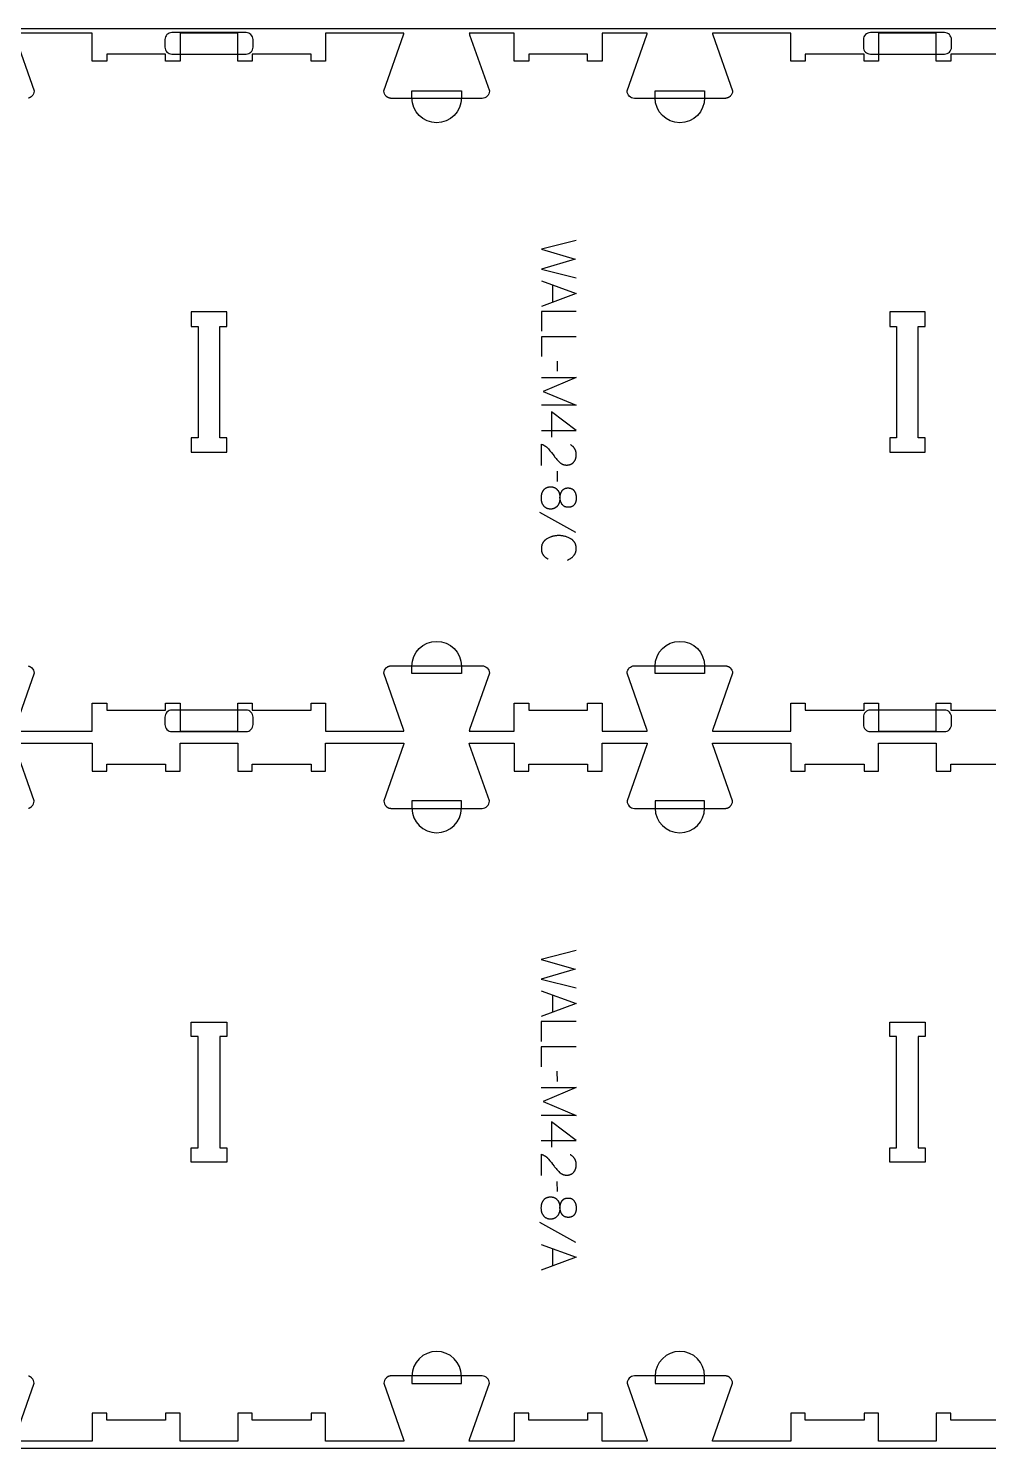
# Model space of a CAD drawing. Extents: x 2032 to 5216, y -27186 to -19593.
# Drawn here: x 2857 to 3682, y -21517 to -20297 of the extents above; entities that cross this region are included whole.
import ezdxf

# ---------------------------------------------------------------- set-up
doc = ezdxf.new("R2010")
doc.units = 0
for name, color, linetype in [('0_SHEET_SPRUCEPLY_2440X122', 1, 'CONTINUOUS'), ('1_ANYTOOL_1MMDEEP_LABELS_S', 2, 'CONTINUOUS'), ('3_ANYTOOL_CUTTHROUGH_INSID', 4, 'CONTINUOUS'), ('4_ANYTOOL_CUTTHROUGH_OUTSI', 5, 'CONTINUOUS'), ('5_ANYTOOL_HALF_MILL_9MM_IN', 3, 'CONTINUOUS')]:
    doc.layers.add(name, color=color, linetype=linetype)

msp = doc.modelspace()

# ---------------------------------------------------------------- linework, layer by layer
at = {"layer": '0_SHEET_SPRUCEPLY_2440X122'}
msp.add_lwpolyline([(4843.9, -20296.7), (4843.9, -21516.7), (2403.9, -21516.7), (2403.9, -20296.7)], close=True, dxfattribs=at)
at = {"layer": '1_ANYTOOL_1MMDEEP_LABELS_S'}
for points in [[(3327.7, -20478.8), (3297.7, -20486.5), (3326.8, -20495), (3297.7, -20503.5), (3327.7, -20511)], [(3297.7, -20513.5), (3327.7, -20524.4), (3297.7, -20535.5)], [(3307.2, -20517), (3307.2, -20531.9)], [(3327.7, -20539.8), (3297.7, -20539.8), (3297.7, -20556.9)], [(3327.7, -20561.6), (3297.7, -20561.6), (3297.7, -20578.7)], [(3311.5, -20591.3), (3311.5, -20582.5)], [(3297.7, -20596.5), (3327.7, -20596.5), (3299.3, -20608.5), (3327.5, -20620.5), (3297.7, -20620.5)], [(3297.7, -20642), (3327.7, -20642.1), (3306.3, -20626)], [(3306.3, -20626), (3306.3, -20647.8)], [(3297.7, -20672.2), (3297.7, -20653.9), (3298.2, -20654.1), (3298.4, -20654.2), (3298.6, -20654.3), (3298.9, -20654.3), (3299.1, -20654.4), (3299.3, -20654.5), (3299.5, -20654.6), (3299.7, -20654.7), (3299.9, -20654.8), (3300.1, -20654.9), (3300.3, -20655), (3300.5, -20655.2), (3300.7, -20655.3), (3300.9, -20655.4), (3301.1, -20655.5), (3301.3, -20655.6), (3301.5, -20655.8), (3301.7, -20655.9), (3301.9, -20656.1), (3302.1, -20656.2), (3302.2, -20656.3), (3302.4, -20656.5), (3302.6, -20656.6), (3302.8, -20656.8), (3302.9, -20657), (3303.1, -20657.1), (3303.3, -20657.3), (3303.4, -20657.5), (3303.6, -20657.6), (3303.9, -20658), (3305.1, -20659.5), (3306.3, -20661), (3307.5, -20662.5), (3308.6, -20664), (3309.1, -20664.8), (3309.7, -20665.5), (3310.3, -20666.2), (3310.9, -20666.9), (3311.5, -20667.6), (3312.1, -20668.2), (3312.7, -20668.8), (3313.3, -20669.4), (3313.5, -20669.6), (3313.6, -20669.7), (3313.8, -20669.8), (3313.9, -20670), (3314.1, -20670.1), (3314.3, -20670.2), (3314.4, -20670.3), (3314.6, -20670.4), (3314.8, -20670.6), (3315, -20670.7), (3315.1, -20670.8), (3315.3, -20670.9), (3315.5, -20670.9), (3315.7, -20671), (3315.9, -20671.1), (3316.1, -20671.2), (3316.3, -20671.3), (3316.5, -20671.3), (3316.7, -20671.4), (3316.9, -20671.4), (3317.1, -20671.5), (3317.3, -20671.5), (3317.5, -20671.6), (3317.7, -20671.6), (3317.9, -20671.7), (3318.1, -20671.7), (3318.3, -20671.7), (3318.5, -20671.7), (3318.8, -20671.8), (3319, -20671.8), (3319.2, -20671.8), (3319.4, -20671.8), (3319.7, -20671.8), (3319.9, -20671.8), (3320.2, -20671.8), (3320.4, -20671.7), (3320.6, -20671.7), (3320.9, -20671.7), (3321.1, -20671.7), (3321.3, -20671.6), (3321.5, -20671.6), (3321.8, -20671.5), (3322, -20671.5), (3322.2, -20671.4), (3322.4, -20671.4), (3322.6, -20671.3), (3322.8, -20671.2), (3323, -20671.1), (3323.2, -20671.1), (3323.4, -20671), (3323.5, -20670.9), (3323.7, -20670.8), (3323.9, -20670.7), (3324.1, -20670.6), (3324.2, -20670.5), (3324.4, -20670.4), (3324.5, -20670.2), (3324.7, -20670.1), (3324.9, -20670), (3325, -20669.8), (3325.1, -20669.7), (3325.3, -20669.6), (3325.4, -20669.4), (3325.6, -20669.2), (3325.7, -20669.1), (3325.8, -20668.9), (3325.9, -20668.8), (3326.1, -20668.6), (3326.2, -20668.4), (3326.3, -20668.3), (3326.4, -20668.1), (3326.5, -20667.9), (3326.6, -20667.7), (3326.7, -20667.5), (3326.8, -20667.4), (3326.8, -20667.2), (3326.9, -20667), (3327, -20666.8), (3327.1, -20666.6), (3327.1, -20666.4), (3327.2, -20666.2), (3327.3, -20666), (3327.3, -20665.8), (3327.4, -20665.6), (3327.4, -20665.4), (3327.5, -20665.1), (3327.5, -20664.9), (3327.5, -20664.7), (3327.6, -20664.5), (3327.6, -20664.3), (3327.6, -20664), (3327.6, -20663.8), (3327.6, -20663.6), (3327.7, -20663.3), (3327.7, -20662.9), (3327.7, -20662.5), (3327.6, -20662.1), (3327.6, -20661.8), (3327.6, -20661.4), (3327.5, -20661.1), (3327.5, -20660.8), (3327.4, -20660.4), (3327.3, -20660.1), (3327.3, -20659.8), (3327.2, -20659.6), (3327.2, -20659.5), (3327.1, -20659.3), (3327.1, -20659.2), (3327, -20659), (3326.9, -20658.9), (3326.9, -20658.8), (3326.8, -20658.6), (3326.8, -20658.5), (3326.7, -20658.3), (3326.6, -20658.2), (3326.5, -20658.1), (3326.5, -20657.9), (3326.4, -20657.8), (3326.3, -20657.7), (3326.2, -20657.5), (3326.1, -20657.4), (3326, -20657.3), (3326, -20657.1), (3325.9, -20657), (3325.8, -20656.9), (3325.7, -20656.8), (3325.6, -20656.7), (3325.5, -20656.5), (3325.4, -20656.4), (3325.2, -20656.3), (3325.1, -20656.2), (3325, -20656.1), (3324.9, -20656), (3324.8, -20655.9), (3324.7, -20655.8), (3324.5, -20655.7), (3324.3, -20655.5), (3324, -20655.3), (3323.8, -20655.1), (3323.5, -20654.9), (3323.2, -20654.7), (3322.9, -20654.5), (3322.6, -20654.4)], [(3311.5, -20686), (3311.5, -20677.2)], [(3327.2, -20729.8), (3296.4, -20712.6)], [(3320.2, -20753.4), (3320.6, -20753.2), (3321, -20753), (3321.3, -20752.9), (3321.7, -20752.7), (3322.1, -20752.5), (3322.4, -20752.3), (3322.8, -20752), (3323.1, -20751.8), (3323.5, -20751.6), (3323.8, -20751.3), (3324.1, -20751.1), (3324.4, -20750.8), (3324.7, -20750.5), (3325, -20750.2), (3325.3, -20749.9), (3325.5, -20749.6), (3325.7, -20749.5), (3325.8, -20749.3), (3325.9, -20749.1), (3326, -20749), (3326.1, -20748.8), (3326.3, -20748.6), (3326.4, -20748.5), (3326.5, -20748.3), (3326.6, -20748.1), (3326.7, -20748), (3326.7, -20747.8), (3326.8, -20747.6), (3326.9, -20747.4), (3327, -20747.2), (3327.1, -20747), (3327.1, -20746.8), (3327.2, -20746.7), (3327.3, -20746.5), (3327.3, -20746.3), (3327.4, -20746.1), (3327.4, -20745.9), (3327.5, -20745.7), (3327.5, -20745.5), (3327.5, -20745.2), (3327.6, -20745), (3327.6, -20744.8), (3327.6, -20744.6), (3327.6, -20744.4), (3327.6, -20744.2), (3327.7, -20744), (3327.7, -20743.7), (3327.7, -20743.5), (3327.7, -20743.2), (3327.6, -20742.8), (3327.6, -20742.5), (3327.6, -20742.2), (3327.5, -20741.9), (3327.5, -20741.5), (3327.4, -20741.2), (3327.4, -20740.9), (3327.3, -20740.6), (3327.2, -20740.3), (3327.1, -20740), (3327, -20739.8), (3326.9, -20739.5), (3326.8, -20739.3), (3326.8, -20739.2), (3326.7, -20739.1), (3326.6, -20738.9), (3326.6, -20738.8), (3326.5, -20738.7), (3326.4, -20738.5), (3326.3, -20738.4), (3326.3, -20738.3), (3326.2, -20738.2), (3326.1, -20738), (3326, -20737.9), (3325.9, -20737.8), (3325.8, -20737.7), (3325.6, -20737.4), (3325.4, -20737.2), (3325.2, -20737), (3325, -20736.8), (3324.8, -20736.5), (3324.6, -20736.3), (3324.3, -20736.1), (3324.1, -20735.9), (3323.8, -20735.7), (3323.5, -20735.5), (3323.3, -20735.4), (3323, -20735.2), (3322.4, -20734.8), (3321.8, -20734.5), (3321.2, -20734.2), (3320.6, -20734), (3319.9, -20733.7), (3319.3, -20733.5), (3318.7, -20733.3), (3318, -20733.1), (3317.4, -20732.9), (3316.7, -20732.8), (3316.1, -20732.6), (3315.4, -20732.6), (3314.7, -20732.5), (3314, -20732.4), (3313.4, -20732.4), (3312.7, -20732.4), (3312, -20732.4), (3311.3, -20732.4), (3310.6, -20732.5), (3309.9, -20732.6), (3309.2, -20732.7), (3308.6, -20732.8), (3307.9, -20732.9), (3307.6, -20733), (3307.3, -20733.1), (3307, -20733.2), (3306.6, -20733.3), (3306.3, -20733.4), (3306, -20733.5), (3305.7, -20733.6), (3305.4, -20733.7), (3304.8, -20734), (3304.1, -20734.3), (3303.5, -20734.6), (3302.9, -20734.9), (3302.4, -20735.2), (3302.1, -20735.4), (3301.8, -20735.6), (3301.5, -20735.8), (3301.3, -20736), (3301, -20736.2), (3300.8, -20736.4), (3300.5, -20736.6), (3300.3, -20736.8), (3300.1, -20737.1), (3299.9, -20737.3), (3299.7, -20737.5), (3299.6, -20737.7), (3299.5, -20737.8), (3299.4, -20737.9), (3299.3, -20738), (3299.2, -20738.2), (3299.1, -20738.3), (3299.1, -20738.4), (3299, -20738.5), (3298.9, -20738.7), (3298.8, -20738.8), (3298.8, -20738.9), (3298.7, -20739.1), (3298.6, -20739.4), (3298.4, -20739.6), (3298.3, -20739.9), (3298.2, -20740.2), (3298.1, -20740.5), (3298, -20740.8), (3298, -20741.2), (3297.9, -20741.5), (3297.8, -20741.8), (3297.8, -20742.1), (3297.7, -20742.5), (3297.7, -20742.8), (3297.7, -20743.1), (3297.7, -20743.5), (3297.7, -20743.9), (3297.7, -20744.2), (3297.7, -20744.6), (3297.7, -20744.8), (3297.7, -20745), (3297.7, -20745.2), (3297.8, -20745.3), (3297.8, -20745.5), (3297.8, -20745.7), (3297.9, -20745.9), (3297.9, -20746), (3297.9, -20746.2), (3298, -20746.4), (3298, -20746.5), (3298.1, -20746.7), (3298.1, -20746.9), (3298.2, -20747), (3298.2, -20747.2), (3298.3, -20747.3), (3298.4, -20747.5), (3298.4, -20747.7), (3298.5, -20747.8), (3298.6, -20748), (3298.7, -20748.1), (3298.7, -20748.3), (3298.8, -20748.4), (3298.9, -20748.5), (3299, -20748.7), (3299.1, -20748.8), (3299.2, -20749), (3299.3, -20749.1), (3299.5, -20749.4), (3299.7, -20749.6), (3299.9, -20749.9), (3300.2, -20750.1), (3300.4, -20750.4), (3300.6, -20750.6), (3300.9, -20750.8), (3301.2, -20751.1), (3301.4, -20751.3), (3301.7, -20751.5), (3302, -20751.7), (3302.3, -20751.9), (3302.6, -20752.1), (3302.9, -20752.3), (3303.2, -20752.5), (3303.5, -20752.7)], [(3327.6, -21088.8), (3297.6, -21096.5), (3326.7, -21105), (3297.6, -21113.5), (3327.6, -21121)], [(3297.6, -21123.5), (3327.6, -21134.4), (3297.6, -21145.5)], [(3307.2, -21127), (3307.2, -21141.9)], [(3327.6, -21149.8), (3297.6, -21149.8), (3297.6, -21166.9)], [(3327.6, -21171.6), (3297.6, -21171.6), (3297.6, -21188.7)], [(3311.5, -21201.3), (3311.4, -21192.5)], [(3297.6, -21206.5), (3327.6, -21206.5), (3299.3, -21218.5), (3327.5, -21230.5), (3297.6, -21230.5)], [(3297.6, -21252), (3327.7, -21252.1), (3306.3, -21236)], [(3306.3, -21236), (3306.3, -21257.8)], [(3297.7, -21282.2), (3297.7, -21263.9), (3298.2, -21264.1), (3298.4, -21264.1), (3298.6, -21264.2), (3298.8, -21264.3), (3299.1, -21264.4), (3299.3, -21264.5), (3299.5, -21264.6), (3299.7, -21264.7), (3299.9, -21264.8), (3300.1, -21264.9), (3300.3, -21265), (3300.5, -21265.1), (3300.7, -21265.2), (3300.9, -21265.4), (3301.1, -21265.5), (3301.3, -21265.6), (3301.5, -21265.8), (3301.7, -21265.9), (3301.9, -21266), (3302, -21266.2), (3302.2, -21266.3), (3302.4, -21266.5), (3302.6, -21266.6), (3302.7, -21266.8), (3302.9, -21266.9), (3303.1, -21267.1), (3303.2, -21267.3), (3303.4, -21267.4), (3303.6, -21267.6), (3303.9, -21268), (3305.1, -21269.5), (3306.3, -21270.9), (3307.4, -21272.5), (3308.6, -21274), (3309.1, -21274.7), (3309.7, -21275.5), (3310.3, -21276.2), (3310.9, -21276.9), (3311.5, -21277.5), (3312.1, -21278.2), (3312.7, -21278.8), (3313.3, -21279.4), (3313.4, -21279.5), (3313.6, -21279.7), (3313.8, -21279.8), (3313.9, -21279.9), (3314.1, -21280.1), (3314.3, -21280.2), (3314.4, -21280.3), (3314.6, -21280.4), (3314.8, -21280.5), (3314.9, -21280.6), (3315.1, -21280.7), (3315.3, -21280.8), (3315.5, -21280.9), (3315.7, -21281), (3315.9, -21281.1), (3316.1, -21281.2), (3316.2, -21281.2), (3316.4, -21281.3), (3316.6, -21281.4), (3316.8, -21281.4), (3317, -21281.5), (3317.2, -21281.5), (3317.5, -21281.6), (3317.7, -21281.6), (3317.9, -21281.6), (3318.1, -21281.7), (3318.3, -21281.7), (3318.5, -21281.7), (3318.7, -21281.7), (3319, -21281.7), (3319.2, -21281.8), (3319.4, -21281.8), (3319.7, -21281.8), (3319.9, -21281.7), (3320.1, -21281.7), (3320.4, -21281.7), (3320.6, -21281.7), (3320.9, -21281.7), (3321.1, -21281.6), (3321.3, -21281.6), (3321.5, -21281.6), (3321.7, -21281.5), (3322, -21281.5), (3322.2, -21281.4), (3322.4, -21281.3), (3322.6, -21281.3), (3322.8, -21281.2), (3323, -21281.1), (3323.1, -21281), (3323.3, -21281), (3323.5, -21280.9), (3323.7, -21280.8), (3323.9, -21280.7), (3324, -21280.6), (3324.2, -21280.4), (3324.4, -21280.3), (3324.5, -21280.2), (3324.7, -21280.1), (3324.8, -21280), (3325, -21279.8), (3325.1, -21279.7), (3325.3, -21279.5), (3325.4, -21279.4), (3325.5, -21279.2), (3325.7, -21279.1), (3325.8, -21278.9), (3325.9, -21278.7), (3326, -21278.6), (3326.1, -21278.4), (3326.3, -21278.2), (3326.4, -21278.1), (3326.5, -21277.9), (3326.6, -21277.7), (3326.6, -21277.5), (3326.7, -21277.3), (3326.8, -21277.1), (3326.9, -21277), (3327, -21276.8), (3327, -21276.6), (3327.1, -21276.4), (3327.2, -21276.2), (3327.2, -21276), (3327.3, -21275.8), (3327.3, -21275.5), (3327.4, -21275.3), (3327.4, -21275.1), (3327.5, -21274.9), (3327.5, -21274.7), (3327.5, -21274.5), (3327.6, -21274.2), (3327.6, -21274), (3327.6, -21273.8), (3327.6, -21273.6), (3327.6, -21273.3), (3327.6, -21272.8), (3327.6, -21272.5), (3327.6, -21272.1), (3327.6, -21271.8), (3327.6, -21271.4), (3327.5, -21271.1), (3327.5, -21270.7), (3327.4, -21270.4), (3327.3, -21270.1), (3327.2, -21269.8), (3327.2, -21269.6), (3327.1, -21269.5), (3327.1, -21269.3), (3327, -21269.2), (3327, -21269), (3326.9, -21268.9), (3326.9, -21268.7), (3326.8, -21268.6), (3326.7, -21268.4), (3326.7, -21268.3), (3326.6, -21268.2), (3326.5, -21268), (3326.4, -21267.9), (3326.4, -21267.8), (3326.3, -21267.6), (3326.2, -21267.5), (3326.1, -21267.4), (3326, -21267.2), (3325.9, -21267.1), (3325.8, -21267), (3325.7, -21266.9), (3325.6, -21266.8), (3325.5, -21266.6), (3325.4, -21266.5), (3325.3, -21266.4), (3325.2, -21266.3), (3325.1, -21266.2), (3325, -21266.1), (3324.9, -21266), (3324.8, -21265.8), (3324.6, -21265.7), (3324.5, -21265.6), (3324.3, -21265.4), (3324, -21265.2), (3323.7, -21265), (3323.4, -21264.9), (3323.2, -21264.7), (3322.9, -21264.5), (3322.5, -21264.4)], [(3311.5, -21295.9), (3311.4, -21287.2)], [(3327.2, -21339.7), (3296.4, -21322.6)], [(3297.6, -21341.5), (3327.6, -21352.3), (3297.6, -21363.4)], [(3307.2, -21344.9), (3307.2, -21359.8)]]:
    msp.add_lwpolyline(points, dxfattribs=at)
for points in [[(3313.6, -20700), (3313.6, -20700.6), (3313.6, -20701.1), (3313.6, -20701.3), (3313.6, -20701.6), (3313.5, -20701.8), (3313.5, -20702.1), (3313.5, -20702.3), (3313.4, -20702.6), (3313.4, -20702.8), (3313.3, -20703), (3313.3, -20703.3), (3313.2, -20703.5), (3313.2, -20703.7), (3313.1, -20703.9), (3313, -20704.1), (3312.9, -20704.4), (3312.9, -20704.6), (3312.8, -20704.8), (3312.7, -20705), (3312.6, -20705.2), (3312.5, -20705.4), (3312.4, -20705.6), (3312.3, -20705.7), (3312.2, -20705.9), (3312.1, -20706.1), (3312, -20706.3), (3311.8, -20706.5), (3311.7, -20706.6), (3311.6, -20706.8), (3311.4, -20707), (3311.3, -20707.1), (3311.2, -20707.3), (3311, -20707.5), (3310.9, -20707.6), (3310.7, -20707.7), (3310.6, -20707.9), (3310.4, -20708), (3310.2, -20708.1), (3310.1, -20708.3), (3309.9, -20708.4), (3309.8, -20708.5), (3309.6, -20708.6), (3309.4, -20708.7), (3309.2, -20708.8), (3309.1, -20708.9), (3308.9, -20709), (3308.7, -20709), (3308.5, -20709.1), (3308.3, -20709.2), (3308.1, -20709.2), (3307.9, -20709.3), (3307.7, -20709.4), (3307.5, -20709.4), (3307.3, -20709.5), (3307.1, -20709.5), (3306.9, -20709.5), (3306.7, -20709.6), (3306.5, -20709.6), (3306.3, -20709.6), (3306.1, -20709.6), (3305.9, -20709.6), (3305.6, -20709.6), (3305.4, -20709.6), (3305.2, -20709.6), (3305, -20709.6), (3304.7, -20709.6), (3304.5, -20709.6), (3304.3, -20709.5), (3304.1, -20709.5), (3303.9, -20709.5), (3303.7, -20709.4), (3303.5, -20709.4), (3303.3, -20709.3), (3303.1, -20709.2), (3302.9, -20709.2), (3302.7, -20709.1), (3302.5, -20709), (3302.4, -20709), (3302.2, -20708.9), (3302, -20708.8), (3301.8, -20708.7), (3301.7, -20708.6), (3301.5, -20708.5), (3301.3, -20708.4), (3301.2, -20708.3), (3301, -20708.1), (3300.8, -20708), (3300.7, -20707.9), (3300.5, -20707.7), (3300.4, -20707.6), (3300.2, -20707.5), (3300.1, -20707.3), (3300, -20707.1), (3299.8, -20707), (3299.7, -20706.8), (3299.6, -20706.6), (3299.4, -20706.5), (3299.3, -20706.3), (3299.2, -20706.1), (3299.1, -20705.9), (3299, -20705.7), (3298.9, -20705.6), (3298.8, -20705.4), (3298.7, -20705.2), (3298.6, -20705), (3298.5, -20704.8), (3298.4, -20704.6), (3298.3, -20704.4), (3298.3, -20704.1), (3298.2, -20703.9), (3298.1, -20703.7), (3298.1, -20703.5), (3298, -20703.3), (3298, -20703), (3297.9, -20702.8), (3297.9, -20702.6), (3297.8, -20702.3), (3297.8, -20702.1), (3297.8, -20701.8), (3297.7, -20701.6), (3297.7, -20701.3), (3297.7, -20701.1), (3297.7, -20700.6), (3297.7, -20700), (3297.7, -20699.5), (3297.7, -20699), (3297.7, -20698.7), (3297.7, -20698.5), (3297.8, -20698.2), (3297.8, -20698), (3297.8, -20697.7), (3297.9, -20697.5), (3297.9, -20697.3), (3298, -20697), (3298, -20696.8), (3298.1, -20696.6), (3298.1, -20696.4), (3298.2, -20696.1), (3298.3, -20695.9), (3298.3, -20695.7), (3298.4, -20695.5), (3298.5, -20695.3), (3298.6, -20695.1), (3298.7, -20694.9), (3298.8, -20694.7), (3298.9, -20694.5), (3299, -20694.3), (3299.1, -20694.1), (3299.2, -20694), (3299.3, -20693.8), (3299.4, -20693.6), (3299.6, -20693.4), (3299.7, -20693.3), (3299.8, -20693.1), (3300, -20692.9), (3300.1, -20692.8), (3300.2, -20692.6), (3300.4, -20692.5), (3300.5, -20692.3), (3300.7, -20692.2), (3300.8, -20692.1), (3301, -20691.9), (3301.2, -20691.8), (3301.3, -20691.7), (3301.5, -20691.6), (3301.7, -20691.5), (3301.8, -20691.4), (3302, -20691.3), (3302.2, -20691.2), (3302.4, -20691.1), (3302.5, -20691), (3302.7, -20691), (3302.9, -20690.9), (3303.1, -20690.8), (3303.3, -20690.8), (3303.5, -20690.7), (3303.7, -20690.7), (3303.9, -20690.6), (3304.1, -20690.6), (3304.3, -20690.6), (3304.5, -20690.5), (3304.7, -20690.5), (3305, -20690.5), (3305.2, -20690.5), (3305.4, -20690.5), (3305.6, -20690.5), (3305.9, -20690.5), (3306.1, -20690.5), (3306.3, -20690.5), (3306.5, -20690.5), (3306.7, -20690.5), (3306.9, -20690.6), (3307.1, -20690.6), (3307.3, -20690.6), (3307.5, -20690.7), (3307.7, -20690.7), (3307.9, -20690.8), (3308.1, -20690.8), (3308.3, -20690.9), (3308.5, -20691), (3308.7, -20691), (3308.9, -20691.1), (3309.1, -20691.2), (3309.2, -20691.3), (3309.4, -20691.4), (3309.6, -20691.5), (3309.8, -20691.6), (3309.9, -20691.7), (3310.1, -20691.8), (3310.2, -20691.9), (3310.4, -20692.1), (3310.6, -20692.2), (3310.7, -20692.3), (3310.9, -20692.5), (3311, -20692.6), (3311.2, -20692.8), (3311.3, -20692.9), (3311.4, -20693.1), (3311.6, -20693.3), (3311.7, -20693.4), (3311.8, -20693.6), (3312, -20693.8), (3312.1, -20694), (3312.2, -20694.1), (3312.3, -20694.3), (3312.4, -20694.5), (3312.5, -20694.7), (3312.6, -20694.9), (3312.7, -20695.1), (3312.8, -20695.3), (3312.9, -20695.5), (3312.9, -20695.7), (3313, -20695.9), (3313.1, -20696.1), (3313.2, -20696.4), (3313.2, -20696.6), (3313.3, -20696.8), (3313.3, -20697), (3313.4, -20697.3), (3313.4, -20697.5), (3313.5, -20697.7), (3313.5, -20698), (3313.5, -20698.2), (3313.6, -20698.5), (3313.6, -20698.7), (3313.6, -20699), (3313.6, -20699.5)], [(3327.7, -20700.1), (3327.7, -20700.6), (3327.6, -20701), (3327.6, -20701.4), (3327.6, -20701.6), (3327.6, -20701.8), (3327.5, -20701.9), (3327.5, -20702.1), (3327.5, -20702.3), (3327.4, -20702.5), (3327.4, -20702.7), (3327.3, -20702.9), (3327.3, -20703.1), (3327.2, -20703.2), (3327.2, -20703.4), (3327.1, -20703.6), (3327.1, -20703.8), (3327, -20703.9), (3326.9, -20704.1), (3326.9, -20704.3), (3326.8, -20704.4), (3326.7, -20704.6), (3326.6, -20704.7), (3326.6, -20704.9), (3326.5, -20705.1), (3326.4, -20705.2), (3326.3, -20705.4), (3326.2, -20705.5), (3326.1, -20705.7), (3326, -20705.8), (3325.9, -20705.9), (3325.8, -20706.1), (3325.7, -20706.2), (3325.5, -20706.3), (3325.4, -20706.5), (3325.3, -20706.6), (3325.2, -20706.7), (3325, -20706.8), (3324.9, -20706.9), (3324.8, -20707), (3324.6, -20707.1), (3324.5, -20707.2), (3324.3, -20707.3), (3324.2, -20707.4), (3324, -20707.5), (3323.9, -20707.5), (3323.7, -20707.6), (3323.6, -20707.7), (3323.4, -20707.7), (3323.2, -20707.8), (3323, -20707.8), (3322.9, -20707.9), (3322.7, -20707.9), (3322.5, -20708), (3322.3, -20708), (3322.1, -20708), (3321.9, -20708.1), (3321.7, -20708.1), (3321.5, -20708.1), (3321.3, -20708.1), (3321.1, -20708.1), (3320.9, -20708.1), (3320.7, -20708.1), (3320.4, -20708.1), (3320.2, -20708.1), (3320, -20708.1), (3319.8, -20708.1), (3319.6, -20708), (3319.4, -20708), (3319.2, -20708), (3319, -20707.9), (3318.8, -20707.9), (3318.6, -20707.8), (3318.4, -20707.8), (3318.2, -20707.7), (3318.1, -20707.6), (3317.9, -20707.6), (3317.7, -20707.5), (3317.5, -20707.4), (3317.4, -20707.3), (3317.2, -20707.2), (3317.1, -20707.1), (3316.9, -20707), (3316.8, -20706.9), (3316.6, -20706.8), (3316.5, -20706.7), (3316.3, -20706.5), (3316.2, -20706.4), (3316.1, -20706.3), (3316, -20706.1), (3315.8, -20706), (3315.7, -20705.9), (3315.6, -20705.7), (3315.5, -20705.5), (3315.4, -20705.4), (3315.3, -20705.2), (3315.2, -20705.1), (3315.1, -20704.9), (3315, -20704.7), (3314.9, -20704.6), (3314.8, -20704.4), (3314.7, -20704.2), (3314.6, -20704), (3314.6, -20703.9), (3314.5, -20703.7), (3314.4, -20703.5), (3314.3, -20703.4), (3314.3, -20703.2), (3314.2, -20703), (3314.2, -20702.8), (3314.1, -20702.6), (3314.1, -20702.5), (3314, -20702.3), (3314, -20702.1), (3313.9, -20701.9), (3313.9, -20701.7), (3313.9, -20701.5), (3313.8, -20701.3), (3313.8, -20701.1), (3313.8, -20700.9), (3313.8, -20700.7), (3313.8, -20700.6), (3313.7, -20700.4), (3313.7, -20700.2), (3313.7, -20699.8), (3313.7, -20699.4), (3313.8, -20699), (3313.8, -20698.6), (3313.8, -20698.4), (3313.8, -20698.2), (3313.9, -20698.1), (3313.9, -20697.9), (3313.9, -20697.7), (3314, -20697.5), (3314, -20697.3), (3314, -20697.2), (3314.1, -20697), (3314.1, -20696.8), (3314.2, -20696.6), (3314.2, -20696.4), (3314.3, -20696.3), (3314.4, -20696.1), (3314.4, -20695.9), (3314.5, -20695.8), (3314.6, -20695.6), (3314.6, -20695.4), (3314.7, -20695.2), (3314.8, -20695.1), (3315, -20694.7), (3315.2, -20694.4), (3315.4, -20694.1), (3315.5, -20693.9), (3315.6, -20693.8), (3315.7, -20693.6), (3315.8, -20693.5), (3315.9, -20693.3), (3316, -20693.2), (3316.1, -20693.1), (3316.2, -20693.1), (3316.2, -20693), (3316.3, -20692.9), (3316.4, -20692.9), (3316.4, -20692.8), (3316.5, -20692.8), (3316.6, -20692.7), (3316.6, -20692.7), (3316.7, -20692.6), (3316.8, -20692.6), (3316.9, -20692.5), (3316.9, -20692.5), (3317, -20692.4), (3317.1, -20692.4), (3317.2, -20692.3), (3317.3, -20692.2), (3317.5, -20692.1), (3317.7, -20692.1), (3317.8, -20692), (3318, -20691.9), (3318.2, -20691.9), (3318.4, -20691.8), (3318.6, -20691.7), (3318.7, -20691.7), (3318.9, -20691.7), (3319.1, -20691.6), (3319.3, -20691.6), (3319.5, -20691.6), (3319.8, -20691.5), (3320, -20691.5), (3320.2, -20691.5), (3320.4, -20691.5), (3320.6, -20691.5), (3320.9, -20691.5), (3321.1, -20691.5), (3321.3, -20691.5), (3321.5, -20691.5), (3321.7, -20691.6), (3321.9, -20691.6), (3322.1, -20691.6), (3322.3, -20691.7), (3322.5, -20691.7), (3322.7, -20691.7), (3322.9, -20691.8), (3323.1, -20691.9), (3323.3, -20691.9), (3323.4, -20692), (3323.6, -20692.1), (3323.8, -20692.1), (3324, -20692.2), (3324.1, -20692.3), (3324.3, -20692.4), (3324.4, -20692.5), (3324.5, -20692.6), (3324.6, -20692.6), (3324.6, -20692.7), (3324.7, -20692.7), (3324.9, -20692.9), (3325, -20693), (3325.1, -20693.1), (3325.3, -20693.2), (3325.4, -20693.4), (3325.5, -20693.5), (3325.6, -20693.7), (3325.7, -20693.8), (3325.9, -20694), (3326, -20694.1), (3326.1, -20694.3), (3326.2, -20694.5), (3326.3, -20694.6), (3326.4, -20694.8), (3326.5, -20695), (3326.5, -20695.1), (3326.6, -20695.3), (3326.7, -20695.5), (3326.8, -20695.7), (3326.9, -20695.8), (3326.9, -20696), (3327, -20696.2), (3327.1, -20696.4), (3327.1, -20696.6), (3327.2, -20696.8), (3327.2, -20696.9), (3327.3, -20697.1), (3327.3, -20697.3), (3327.4, -20697.5), (3327.4, -20697.7), (3327.5, -20697.9), (3327.5, -20698.1), (3327.6, -20698.5), (3327.6, -20698.9), (3327.6, -20699.3), (3327.7, -20699.7)], [(3313.6, -21310), (3313.6, -21310.5), (3313.6, -21311.1), (3313.6, -21311.3), (3313.5, -21311.6), (3313.5, -21311.8), (3313.5, -21312.1), (3313.4, -21312.3), (3313.4, -21312.5), (3313.4, -21312.8), (3313.3, -21313), (3313.3, -21313.2), (3313.2, -21313.5), (3313.1, -21313.7), (3313.1, -21313.9), (3313, -21314.1), (3312.9, -21314.3), (3312.8, -21314.5), (3312.8, -21314.7), (3312.7, -21314.9), (3312.6, -21315.1), (3312.5, -21315.3), (3312.4, -21315.5), (3312.3, -21315.7), (3312.2, -21315.9), (3312.1, -21316.1), (3311.9, -21316.3), (3311.8, -21316.5), (3311.7, -21316.6), (3311.6, -21316.8), (3311.4, -21317), (3311.3, -21317.1), (3311.1, -21317.3), (3311, -21317.4), (3310.8, -21317.6), (3310.7, -21317.7), (3310.5, -21317.9), (3310.4, -21318), (3310.2, -21318.1), (3310.1, -21318.2), (3309.9, -21318.4), (3309.7, -21318.5), (3309.6, -21318.6), (3309.4, -21318.7), (3309.2, -21318.8), (3309, -21318.9), (3308.9, -21318.9), (3308.7, -21319), (3308.5, -21319.1), (3308.3, -21319.2), (3308.1, -21319.2), (3307.9, -21319.3), (3307.7, -21319.3), (3307.5, -21319.4), (3307.3, -21319.4), (3307.1, -21319.5), (3306.9, -21319.5), (3306.7, -21319.5), (3306.5, -21319.6), (3306.3, -21319.6), (3306.1, -21319.6), (3305.8, -21319.6), (3305.6, -21319.6), (3305.4, -21319.6), (3305.2, -21319.6), (3304.9, -21319.6), (3304.7, -21319.6), (3304.5, -21319.5), (3304.3, -21319.5), (3304.1, -21319.5), (3303.9, -21319.4), (3303.7, -21319.4), (3303.5, -21319.3), (3303.3, -21319.3), (3303.1, -21319.2), (3302.9, -21319.2), (3302.7, -21319.1), (3302.5, -21319), (3302.3, -21318.9), (3302.2, -21318.9), (3302, -21318.8), (3301.8, -21318.7), (3301.6, -21318.6), (3301.5, -21318.5), (3301.3, -21318.4), (3301.1, -21318.2), (3301, -21318.1), (3300.8, -21318), (3300.7, -21317.9), (3300.5, -21317.7), (3300.4, -21317.6), (3300.2, -21317.4), (3300.1, -21317.3), (3299.9, -21317.1), (3299.8, -21317), (3299.7, -21316.8), (3299.5, -21316.6), (3299.4, -21316.5), (3299.3, -21316.3), (3299.2, -21316.1), (3299.1, -21315.9), (3299, -21315.7), (3298.9, -21315.5), (3298.8, -21315.3), (3298.7, -21315.1), (3298.6, -21314.9), (3298.5, -21314.7), (3298.4, -21314.5), (3298.3, -21314.3), (3298.2, -21314.1), (3298.2, -21313.9), (3298.1, -21313.7), (3298.1, -21313.5), (3298, -21313.2), (3297.9, -21313), (3297.9, -21312.8), (3297.8, -21312.5), (3297.8, -21312.3), (3297.8, -21312.1), (3297.7, -21311.8), (3297.7, -21311.6), (3297.7, -21311.3), (3297.7, -21311.1), (3297.6, -21310.5), (3297.6, -21310), (3297.6, -21309.5), (3297.7, -21309), (3297.7, -21308.7), (3297.7, -21308.4), (3297.7, -21308.2), (3297.8, -21308), (3297.8, -21307.7), (3297.8, -21307.5), (3297.9, -21307.2), (3297.9, -21307), (3298, -21306.8), (3298.1, -21306.6), (3298.1, -21306.3), (3298.2, -21306.1), (3298.2, -21305.9), (3298.3, -21305.7), (3298.4, -21305.5), (3298.5, -21305.3), (3298.6, -21305.1), (3298.7, -21304.9), (3298.8, -21304.7), (3298.9, -21304.5), (3299, -21304.3), (3299.1, -21304.1), (3299.2, -21303.9), (3299.3, -21303.8), (3299.4, -21303.6), (3299.5, -21303.4), (3299.7, -21303.2), (3299.8, -21303.1), (3299.9, -21302.9), (3300.1, -21302.8), (3300.2, -21302.6), (3300.4, -21302.5), (3300.5, -21302.3), (3300.7, -21302.2), (3300.8, -21302), (3301, -21301.9), (3301.1, -21301.8), (3301.3, -21301.7), (3301.5, -21301.6), (3301.6, -21301.5), (3301.8, -21301.4), (3302, -21301.3), (3302.2, -21301.2), (3302.3, -21301.1), (3302.5, -21301), (3302.7, -21300.9), (3302.9, -21300.9), (3303.1, -21300.8), (3303.3, -21300.8), (3303.5, -21300.7), (3303.7, -21300.6), (3303.9, -21300.6), (3304.1, -21300.6), (3304.3, -21300.5), (3304.5, -21300.5), (3304.7, -21300.5), (3304.9, -21300.5), (3305.2, -21300.4), (3305.4, -21300.4), (3305.6, -21300.4), (3305.8, -21300.4), (3306.1, -21300.4), (3306.3, -21300.5), (3306.5, -21300.5), (3306.7, -21300.5), (3306.9, -21300.5), (3307.1, -21300.6), (3307.3, -21300.6), (3307.5, -21300.6), (3307.7, -21300.7), (3307.9, -21300.8), (3308.1, -21300.8), (3308.3, -21300.9), (3308.5, -21300.9), (3308.7, -21301), (3308.9, -21301.1), (3309, -21301.2), (3309.2, -21301.3), (3309.4, -21301.4), (3309.6, -21301.5), (3309.7, -21301.6), (3309.9, -21301.7), (3310.1, -21301.8), (3310.2, -21301.9), (3310.4, -21302), (3310.5, -21302.2), (3310.7, -21302.3), (3310.8, -21302.5), (3311, -21302.6), (3311.1, -21302.8), (3311.3, -21302.9), (3311.4, -21303.1), (3311.6, -21303.2), (3311.7, -21303.4), (3311.8, -21303.6), (3311.9, -21303.8), (3312.1, -21303.9), (3312.2, -21304.1), (3312.3, -21304.3), (3312.4, -21304.5), (3312.5, -21304.7), (3312.6, -21304.9), (3312.7, -21305.1), (3312.8, -21305.3), (3312.8, -21305.5), (3312.9, -21305.7), (3313, -21305.9), (3313.1, -21306.1), (3313.1, -21306.3), (3313.2, -21306.6), (3313.3, -21306.8), (3313.3, -21307), (3313.4, -21307.2), (3313.4, -21307.5), (3313.4, -21307.7), (3313.5, -21308), (3313.5, -21308.2), (3313.5, -21308.4), (3313.6, -21308.7), (3313.6, -21309), (3313.6, -21309.5)], [(3327.6, -21310.1), (3327.6, -21310.5), (3327.6, -21310.9), (3327.6, -21311.3), (3327.6, -21311.5), (3327.5, -21311.7), (3327.5, -21311.9), (3327.5, -21312.1), (3327.4, -21312.3), (3327.4, -21312.5), (3327.4, -21312.7), (3327.3, -21312.9), (3327.3, -21313), (3327.2, -21313.2), (3327.2, -21313.4), (3327.1, -21313.6), (3327, -21313.7), (3327, -21313.9), (3326.9, -21314.1), (3326.8, -21314.2), (3326.8, -21314.4), (3326.7, -21314.6), (3326.6, -21314.7), (3326.5, -21314.9), (3326.4, -21315), (3326.4, -21315.2), (3326.3, -21315.3), (3326.2, -21315.5), (3326.1, -21315.6), (3326, -21315.8), (3325.9, -21315.9), (3325.8, -21316.1), (3325.6, -21316.2), (3325.5, -21316.3), (3325.4, -21316.4), (3325.3, -21316.6), (3325.2, -21316.7), (3325, -21316.8), (3324.9, -21316.9), (3324.7, -21317), (3324.6, -21317.1), (3324.5, -21317.2), (3324.3, -21317.3), (3324.2, -21317.4), (3324, -21317.4), (3323.9, -21317.5), (3323.7, -21317.6), (3323.5, -21317.7), (3323.4, -21317.7), (3323.2, -21317.8), (3323, -21317.8), (3322.8, -21317.9), (3322.7, -21317.9), (3322.5, -21318), (3322.3, -21318), (3322.1, -21318), (3321.9, -21318), (3321.7, -21318.1), (3321.5, -21318.1), (3321.3, -21318.1), (3321.1, -21318.1), (3320.9, -21318.1), (3320.6, -21318.1), (3320.4, -21318.1), (3320.2, -21318.1), (3320, -21318.1), (3319.8, -21318), (3319.6, -21318), (3319.4, -21318), (3319.2, -21317.9), (3319, -21317.9), (3318.8, -21317.8), (3318.6, -21317.8), (3318.4, -21317.7), (3318.2, -21317.7), (3318, -21317.6), (3317.9, -21317.5), (3317.7, -21317.5), (3317.5, -21317.4), (3317.4, -21317.3), (3317.2, -21317.2), (3317, -21317.1), (3316.9, -21317), (3316.7, -21316.9), (3316.6, -21316.8), (3316.5, -21316.7), (3316.3, -21316.5), (3316.2, -21316.4), (3316.1, -21316.3), (3315.9, -21316.1), (3315.8, -21316), (3315.7, -21315.8), (3315.6, -21315.7), (3315.5, -21315.5), (3315.4, -21315.4), (3315.3, -21315.2), (3315.2, -21315), (3315.1, -21314.9), (3315, -21314.7), (3314.9, -21314.5), (3314.8, -21314.4), (3314.7, -21314.2), (3314.6, -21314), (3314.5, -21313.9), (3314.5, -21313.7), (3314.4, -21313.5), (3314.3, -21313.3), (3314.3, -21313.2), (3314.2, -21313), (3314.1, -21312.8), (3314.1, -21312.6), (3314, -21312.4), (3314, -21312.2), (3314, -21312.1), (3313.9, -21311.9), (3313.9, -21311.7), (3313.8, -21311.5), (3313.8, -21311.3), (3313.8, -21311.1), (3313.8, -21310.9), (3313.8, -21310.7), (3313.7, -21310.5), (3313.7, -21310.3), (3313.7, -21310.1), (3313.7, -21309.7), (3313.7, -21309.4), (3313.7, -21309), (3313.8, -21308.6), (3313.8, -21308.4), (3313.8, -21308.2), (3313.8, -21308), (3313.9, -21307.9), (3313.9, -21307.7), (3313.9, -21307.5), (3314, -21307.3), (3314, -21307.1), (3314.1, -21307), (3314.1, -21306.8), (3314.2, -21306.6), (3314.2, -21306.4), (3314.3, -21306.2), (3314.3, -21306.1), (3314.4, -21305.9), (3314.5, -21305.7), (3314.6, -21305.6), (3314.6, -21305.4), (3314.7, -21305.2), (3314.8, -21305.1), (3315, -21304.7), (3315.1, -21304.4), (3315.3, -21304.1), (3315.4, -21303.9), (3315.5, -21303.7), (3315.7, -21303.6), (3315.8, -21303.5), (3315.9, -21303.3), (3316, -21303.2), (3316.1, -21303.1), (3316.1, -21303.1), (3316.2, -21303), (3316.3, -21302.9), (3316.3, -21302.9), (3316.4, -21302.8), (3316.5, -21302.7), (3316.6, -21302.7), (3316.6, -21302.6), (3316.7, -21302.6), (3316.8, -21302.5), (3316.8, -21302.5), (3316.9, -21302.4), (3317, -21302.4), (3317.1, -21302.3), (3317.1, -21302.3), (3317.3, -21302.2), (3317.5, -21302.1), (3317.6, -21302), (3317.8, -21302), (3318, -21301.9), (3318.2, -21301.8), (3318.3, -21301.8), (3318.5, -21301.7), (3318.7, -21301.7), (3318.9, -21301.6), (3319.1, -21301.6), (3319.3, -21301.6), (3319.5, -21301.5), (3319.7, -21301.5), (3319.9, -21301.5), (3320.2, -21301.5), (3320.4, -21301.5), (3320.6, -21301.5), (3320.8, -21301.5), (3321.1, -21301.5), (3321.3, -21301.5), (3321.5, -21301.5), (3321.7, -21301.5), (3321.9, -21301.6), (3322.1, -21301.6), (3322.3, -21301.6), (3322.5, -21301.7), (3322.7, -21301.7), (3322.9, -21301.8), (3323.1, -21301.8), (3323.2, -21301.9), (3323.4, -21302), (3323.6, -21302), (3323.8, -21302.1), (3323.9, -21302.2), (3324.1, -21302.3), (3324.2, -21302.4), (3324.4, -21302.5), (3324.5, -21302.5), (3324.6, -21302.6), (3324.6, -21302.7), (3324.7, -21302.7), (3324.8, -21302.8), (3325, -21303), (3325.1, -21303.1), (3325.2, -21303.2), (3325.4, -21303.3), (3325.5, -21303.5), (3325.6, -21303.6), (3325.7, -21303.8), (3325.8, -21303.9), (3325.9, -21304.1), (3326, -21304.3), (3326.1, -21304.4), (3326.2, -21304.6), (3326.3, -21304.8), (3326.4, -21304.9), (3326.5, -21305.1), (3326.6, -21305.3), (3326.7, -21305.5), (3326.8, -21305.6), (3326.8, -21305.8), (3326.9, -21306), (3327, -21306.2), (3327, -21306.4), (3327.1, -21306.6), (3327.2, -21306.7), (3327.2, -21306.9), (3327.3, -21307.1), (3327.3, -21307.3), (3327.4, -21307.5), (3327.4, -21307.7), (3327.4, -21307.9), (3327.5, -21308.1), (3327.5, -21308.5), (3327.6, -21308.9), (3327.6, -21309.3), (3327.6, -21309.7)]]:
    msp.add_lwpolyline(points, close=True, dxfattribs=at)
at = {"layer": '3_ANYTOOL_CUTTHROUGH_INSID', "color": 4}
for points in [[(3027.2, -20540.3), (2996.9, -20540.3), (2996.9, -20552.8), (3002.9, -20552.8), (3002.9, -20648.3), (2996.9, -20648.3), (2996.9, -20660.8), (3027.4, -20660.8), (3027.4, -20648.3), (3021.4, -20648.3), (3021.4, -20552.8), (3027.4, -20552.8), (3027.4, -20540.3)], [(3627.2, -20540.3), (3596.9, -20540.3), (3596.9, -20552.8), (3602.9, -20552.8), (3602.9, -20648.3), (3596.9, -20648.3), (3596.9, -20660.8), (3627.4, -20660.8), (3627.4, -20648.3), (3621.4, -20648.3), (3621.4, -20552.8), (3627.4, -20552.8), (3627.4, -20540.3)], [(3027.2, -21270.8), (2996.9, -21270.8), (2996.9, -21258.3), (3002.9, -21258.3), (3002.9, -21162.8), (2996.9, -21162.8), (2996.9, -21150.3), (3027.4, -21150.3), (3027.4, -21162.8), (3021.4, -21162.8), (3021.4, -21258.3), (3027.4, -21258.3), (3027.4, -21270.8)], [(3627.2, -21270.8), (3596.9, -21270.8), (3596.9, -21258.3), (3602.9, -21258.3), (3602.9, -21162.8), (3596.9, -21162.8), (3596.9, -21150.3), (3627.4, -21150.3), (3627.4, -21162.8), (3621.4, -21162.8), (3621.4, -21258.3), (3627.4, -21258.3), (3627.4, -21270.8)]]:
    msp.add_lwpolyline(points, close=True, dxfattribs=at)
at = {"layer": '4_ANYTOOL_CUTTHROUGH_OUTSI', "color": 5}
for points in [[(3699.9, -20318.8), (3649.4, -20318.8), (3649.4, -20324.8), (3636.9, -20324.8), (3636.9, -20300.8), (3587.4, -20300.8), (3587.4, -20324.8), (3574.9, -20324.8), (3574.9, -20318.8), (3524.4, -20318.8), (3524.4, -20324.8), (3511.9, -20324.8), (3511.9, -20300.8), (3444.7, -20300.8), (3444.7, -20300.8, 0.061485), (3445, -20302.2), (3461.9, -20350.4), (3461.9, -20350.5), (3461.9, -20350.5), (3461.9, -20350.5, -0.198912), (3460, -20354.9), (3459.9, -20355), (3459.8, -20355.2), (3459.7, -20355.3), (3459.6, -20355.3), (3459.5, -20355.4), (3459.4, -20355.5), (3459.2, -20355.6), (3459.1, -20355.7), (3459, -20355.8), (3458.8, -20355.9), (3458.7, -20356), (3458.6, -20356), (3458.4, -20356.1), (3458.3, -20356.2), (3458.2, -20356.2), (3458, -20356.3), (3457.9, -20356.4), (3457.7, -20356.4), (3457.6, -20356.5), (3457.4, -20356.5), (3457.3, -20356.6), (3457.1, -20356.6), (3457, -20356.6), (3456.8, -20356.7), (3456.7, -20356.7), (3456.5, -20356.7), (3456.4, -20356.7), (3456.2, -20356.7), (3456.1, -20356.8), (3455.9, -20356.8), (3455.8, -20356.8), (3455.6, -20356.8), (3377.6, -20356.8, -0.414214), (3371.4, -20350.5), (3371.4, -20350.5), (3371.4, -20350.4), (3388.3, -20302.2), (3388.3, -20302.2, 0.061485), (3388.5, -20300.8), (3349.9, -20300.8), (3349.9, -20324.8), (3337.4, -20324.8), (3337.4, -20318.8), (3286.9, -20318.8), (3286.9, -20324.8), (3274.4, -20324.8), (3274.4, -20300.8), (3235.8, -20300.8), (3235.8, -20300.8, 0.061485), (3236.1, -20302.2), (3253, -20350.4), (3253, -20350.5), (3253, -20350.5), (3253, -20350.5, -0.414214), (3246.7, -20356.8), (3168.7, -20356.8), (3168.6, -20356.8), (3168.4, -20356.8), (3168.3, -20356.8), (3168.1, -20356.7), (3168, -20356.7), (3167.8, -20356.7), (3167.7, -20356.7), (3167.5, -20356.7), (3167.4, -20356.6), (3167.2, -20356.6), (3167.1, -20356.6), (3166.9, -20356.5), (3166.8, -20356.5), (3166.6, -20356.4), (3166.5, -20356.4), (3166.3, -20356.3), (3166.2, -20356.2), (3166, -20356.2), (3165.9, -20356.1), (3165.8, -20356), (3165.6, -20356), (3165.5, -20355.9), (3165.4, -20355.8), (3165.2, -20355.7), (3165.1, -20355.6), (3165, -20355.5), (3164.9, -20355.4), (3164.7, -20355.3), (3164.6, -20355.3), (3164.5, -20355.2), (3164.4, -20355), (3164.3, -20354.9, -0.198912), (3162.5, -20350.5), (3162.5, -20350.5), (3162.5, -20350.4), (3179.4, -20302.2), (3179.4, -20302.2, 0.061485), (3179.6, -20300.8), (3112.4, -20300.8), (3112.4, -20324.8), (3099.9, -20324.8), (3099.9, -20318.8), (3049.4, -20318.8), (3049.4, -20324.8), (3036.9, -20324.8), (3036.9, -20300.8), (2987.4, -20300.8), (2987.4, -20324.8), (2974.9, -20324.8), (2974.9, -20318.8), (2924.4, -20318.8), (2924.4, -20324.8), (2911.9, -20324.8), (2911.9, -20300.8), (2844.7, -20300.8)], [(2845, -20302.2), (2861.9, -20350.4), (2861.9, -20350.5), (2861.9, -20350.5), (2861.9, -20350.5, -0.198912), (2860, -20354.9), (2859.9, -20355), (2859.8, -20355.2), (2859.7, -20355.3), (2859.6, -20355.3), (2859.5, -20355.4), (2859.4, -20355.5), (2859.2, -20355.6), (2859.1, -20355.7), (2859, -20355.8), (2858.8, -20355.9), (2858.7, -20356), (2858.6, -20356), (2858.4, -20356.1), (2858.3, -20356.2), (2858.2, -20356.2), (2858, -20356.3), (2857.9, -20356.4), (2857.7, -20356.4), (2857.6, -20356.5), (2857.4, -20356.5), (2857.3, -20356.6), (2857.1, -20356.6), (2857, -20356.6)], [(2844.7, -20900.3), (2862.2, -20900.3), (2911.9, -20900.3), (2911.9, -20876.3), (2924.4, -20876.3), (2924.4, -20882.3), (2974.9, -20882.3), (2974.9, -20876.3), (2987.4, -20876.3), (2987.4, -20900.3), (3036.9, -20900.3), (3036.9, -20876.3), (3049.4, -20876.3), (3049.4, -20882.3), (3099.9, -20882.3), (3099.9, -20876.3), (3112.4, -20876.3), (3112.4, -20900.3), (3179.6, -20900.3), (3179.6, -20900.3, 0.061485), (3179.4, -20898.9), (3162.5, -20850.6), (3162.5, -20850.6), (3162.5, -20850.5), (3162.5, -20850.5, -0.198912), (3164.3, -20846.1), (3164.4, -20846), (3164.5, -20845.9), (3164.6, -20845.8), (3164.7, -20845.7), (3164.9, -20845.6), (3165, -20845.5), (3165.1, -20845.4), (3165.2, -20845.3), (3165.4, -20845.3), (3165.5, -20845.2), (3165.6, -20845.1), (3165.8, -20845), (3165.9, -20844.9), (3166, -20844.9), (3166.2, -20844.8), (3166.3, -20844.8), (3166.5, -20844.7), (3166.6, -20844.6), (3166.8, -20844.6), (3166.9, -20844.5), (3167.1, -20844.5), (3167.2, -20844.5), (3167.4, -20844.4), (3167.5, -20844.4), (3167.7, -20844.4), (3167.8, -20844.3), (3168, -20844.3), (3168.1, -20844.3), (3168.3, -20844.3), (3168.4, -20844.3), (3168.6, -20844.3), (3168.7, -20844.3), (3246.7, -20844.3, -0.414214), (3253, -20850.5), (3253, -20850.6), (3253, -20850.6), (3236.1, -20898.9), (3236.1, -20898.9, 0.061485), (3235.8, -20900.3), (3274.4, -20900.3), (3274.4, -20876.3), (3286.9, -20876.3), (3286.9, -20882.3), (3337.4, -20882.3), (3337.4, -20876.3), (3349.9, -20876.3), (3349.9, -20900.3), (3388.5, -20900.3), (3388.5, -20900.3, 0.061485), (3388.3, -20898.9), (3371.4, -20850.6), (3371.4, -20850.6), (3371.4, -20850.5), (3371.4, -20850.5, -0.414214), (3377.6, -20844.3), (3455.6, -20844.3), (3455.8, -20844.3), (3455.9, -20844.3), (3456.1, -20844.3), (3456.2, -20844.3), (3456.4, -20844.3), (3456.5, -20844.3), (3456.7, -20844.4), (3456.8, -20844.4), (3457, -20844.4), (3457.1, -20844.5), (3457.3, -20844.5), (3457.4, -20844.5), (3457.6, -20844.6), (3457.7, -20844.6), (3457.9, -20844.7), (3458, -20844.8), (3458.2, -20844.8), (3458.3, -20844.9), (3458.4, -20844.9), (3458.6, -20845), (3458.7, -20845.1), (3458.8, -20845.2), (3459, -20845.3), (3459.1, -20845.3), (3459.2, -20845.4), (3459.4, -20845.5), (3459.5, -20845.6), (3459.6, -20845.7), (3459.7, -20845.8), (3459.8, -20845.9), (3459.9, -20846), (3460, -20846.1, -0.198912), (3461.9, -20850.5), (3461.9, -20850.6), (3461.9, -20850.6), (3445, -20898.9), (3445, -20898.9, 0.061485), (3444.7, -20900.3), (3462.2, -20900.3), (3511.9, -20900.3), (3511.9, -20876.3), (3524.4, -20876.3), (3524.4, -20882.3), (3574.9, -20882.3), (3574.9, -20876.3), (3587.4, -20876.3), (3587.4, -20900.3), (3636.9, -20900.3), (3636.9, -20876.3), (3649.4, -20876.3), (3649.4, -20882.3), (3699.9, -20882.3)], [(2857, -20844.4), (2857.1, -20844.5), (2857.3, -20844.5), (2857.4, -20844.5), (2857.6, -20844.6), (2857.7, -20844.6), (2857.9, -20844.7), (2858, -20844.8), (2858.2, -20844.8), (2858.3, -20844.9), (2858.4, -20844.9), (2858.6, -20845), (2858.7, -20845.1), (2858.8, -20845.2), (2859, -20845.3), (2859.1, -20845.3), (2859.2, -20845.4), (2859.4, -20845.5), (2859.5, -20845.6), (2859.6, -20845.7), (2859.7, -20845.8), (2859.8, -20845.9), (2859.9, -20846), (2860, -20846.1, -0.198912), (2861.9, -20850.5), (2861.9, -20850.6), (2861.9, -20850.6), (2845, -20898.9)], [(2844.7, -20910.8), (2862.2, -20910.8), (2911.9, -20910.8), (2911.9, -20934.8), (2924.4, -20934.8), (2924.4, -20928.8), (2974.9, -20928.8), (2974.9, -20934.8), (2987.4, -20934.8), (2987.4, -20910.8), (3036.9, -20910.8), (3036.9, -20934.8), (3049.4, -20934.8), (3049.4, -20928.8), (3099.9, -20928.8), (3099.9, -20934.8), (3112.4, -20934.8), (3112.4, -20910.8), (3162.2, -20910.8), (3179.6, -20910.8), (3179.6, -20910.8, -0.061485), (3179.4, -20912.2), (3162.5, -20960.4), (3162.5, -20960.5), (3162.5, -20960.5), (3162.5, -20960.5, 0.198912), (3164.3, -20964.9), (3164.4, -20965), (3164.5, -20965.2), (3164.6, -20965.3), (3164.7, -20965.3), (3164.9, -20965.4), (3165, -20965.5), (3165.1, -20965.6), (3165.2, -20965.7), (3165.4, -20965.8), (3165.5, -20965.9), (3165.6, -20966), (3165.8, -20966), (3165.9, -20966.1), (3166, -20966.2), (3166.2, -20966.2), (3166.3, -20966.3), (3166.5, -20966.4), (3166.6, -20966.4), (3166.8, -20966.5), (3166.9, -20966.5), (3167.1, -20966.6), (3167.2, -20966.6), (3167.4, -20966.6), (3167.5, -20966.7), (3167.7, -20966.7), (3167.8, -20966.7), (3168, -20966.7), (3168.1, -20966.7), (3168.3, -20966.8), (3168.4, -20966.8), (3168.6, -20966.8), (3168.7, -20966.8), (3246.7, -20966.8, 0.414214), (3253, -20960.5), (3253, -20960.5), (3253, -20960.4), (3236.1, -20912.2), (3236.1, -20912.2, -0.061485), (3235.8, -20910.8), (3274.4, -20910.8), (3274.4, -20934.8), (3286.9, -20934.8), (3286.9, -20928.8), (3337.4, -20928.8), (3337.4, -20934.8), (3349.9, -20934.8), (3349.9, -20910.8), (3388.5, -20910.8), (3388.5, -20910.8, -0.061485), (3388.3, -20912.2), (3371.4, -20960.4), (3371.4, -20960.5), (3371.4, -20960.5), (3371.4, -20960.5, 0.414214), (3377.6, -20966.8), (3455.6, -20966.8), (3455.8, -20966.8), (3455.9, -20966.8), (3456.1, -20966.8), (3456.2, -20966.7), (3456.4, -20966.7), (3456.5, -20966.7), (3456.7, -20966.7), (3456.8, -20966.7), (3457, -20966.6), (3457.1, -20966.6), (3457.3, -20966.6), (3457.4, -20966.5), (3457.6, -20966.5), (3457.7, -20966.4), (3457.9, -20966.4), (3458, -20966.3), (3458.2, -20966.2), (3458.3, -20966.2), (3458.4, -20966.1), (3458.6, -20966), (3458.7, -20966), (3458.8, -20965.9), (3459, -20965.8), (3459.1, -20965.7), (3459.2, -20965.6), (3459.4, -20965.5), (3459.5, -20965.4), (3459.6, -20965.3), (3459.7, -20965.3), (3459.8, -20965.2), (3459.9, -20965), (3460, -20964.9, 0.198912), (3461.9, -20960.5), (3461.9, -20960.5), (3461.9, -20960.4), (3445, -20912.2), (3445, -20912.2, -0.061485), (3444.7, -20910.8), (3462.2, -20910.8), (3511.9, -20910.8), (3511.9, -20934.8), (3524.4, -20934.8), (3524.4, -20928.8), (3574.9, -20928.8), (3574.9, -20934.8), (3587.4, -20934.8), (3587.4, -20910.8), (3636.9, -20910.8), (3636.9, -20934.8), (3649.4, -20934.8), (3649.4, -20928.8), (3699.9, -20928.8)], [(2857, -20966.6), (2857.1, -20966.6), (2857.3, -20966.6), (2857.4, -20966.5), (2857.6, -20966.5), (2857.7, -20966.4), (2857.9, -20966.4), (2858, -20966.3), (2858.2, -20966.2), (2858.3, -20966.2), (2858.4, -20966.1), (2858.6, -20966), (2858.7, -20966), (2858.8, -20965.9), (2859, -20965.8), (2859.1, -20965.7), (2859.2, -20965.6), (2859.4, -20965.5), (2859.5, -20965.4), (2859.6, -20965.3), (2859.7, -20965.3), (2859.8, -20965.2), (2859.9, -20965), (2860, -20964.9, 0.198912), (2861.9, -20960.5), (2861.9, -20960.5), (2861.9, -20960.4), (2845, -20912.2)], [(3699.9, -21492.3), (3649.4, -21492.3), (3649.4, -21486.3), (3636.9, -21486.3), (3636.9, -21510.3), (3587.4, -21510.3), (3587.4, -21486.3), (3574.9, -21486.3), (3574.9, -21492.3), (3524.4, -21492.3), (3524.4, -21486.3), (3511.9, -21486.3), (3511.9, -21510.3), (3444.7, -21510.3), (3444.7, -21510.3, -0.061485), (3445, -21508.9), (3461.9, -21460.6), (3461.9, -21460.6), (3461.9, -21460.5), (3461.9, -21460.5, 0.198912), (3460, -21456.1), (3459.9, -21456), (3459.8, -21455.9), (3459.7, -21455.8), (3459.6, -21455.7), (3459.5, -21455.6), (3459.4, -21455.5), (3459.2, -21455.4), (3459.1, -21455.3), (3459, -21455.3), (3458.8, -21455.2), (3458.7, -21455.1), (3458.6, -21455), (3458.4, -21454.9), (3458.3, -21454.9), (3458.2, -21454.8), (3458, -21454.8), (3457.9, -21454.7), (3457.7, -21454.6), (3457.6, -21454.6), (3457.4, -21454.5), (3457.3, -21454.5), (3457.1, -21454.5), (3457, -21454.4), (3456.8, -21454.4), (3456.7, -21454.4), (3456.5, -21454.3), (3456.4, -21454.3), (3456.2, -21454.3), (3456.1, -21454.3), (3455.9, -21454.3), (3455.8, -21454.3), (3455.6, -21454.3), (3377.6, -21454.3, 0.414214), (3371.4, -21460.5), (3371.4, -21460.6), (3371.4, -21460.6), (3388.3, -21508.9), (3388.3, -21508.9, -0.061485), (3388.5, -21510.3), (3349.9, -21510.3), (3349.9, -21486.3), (3337.4, -21486.3), (3337.4, -21492.3), (3286.9, -21492.3), (3286.9, -21486.3), (3274.4, -21486.3), (3274.4, -21510.3), (3235.8, -21510.3), (3235.8, -21510.3, -0.061485), (3236.1, -21508.9), (3253, -21460.6), (3253, -21460.6), (3253, -21460.5), (3253, -21460.5, 0.414214), (3246.7, -21454.3), (3168.7, -21454.3), (3168.6, -21454.3), (3168.4, -21454.3), (3168.3, -21454.3), (3168.1, -21454.3), (3168, -21454.3), (3167.8, -21454.3), (3167.7, -21454.4), (3167.5, -21454.4), (3167.4, -21454.4), (3167.2, -21454.5), (3167.1, -21454.5), (3166.9, -21454.5), (3166.8, -21454.6), (3166.6, -21454.6), (3166.5, -21454.7), (3166.3, -21454.8), (3166.2, -21454.8), (3166, -21454.9), (3165.9, -21454.9), (3165.8, -21455), (3165.6, -21455.1), (3165.5, -21455.2), (3165.4, -21455.3), (3165.2, -21455.3), (3165.1, -21455.4), (3165, -21455.5), (3164.9, -21455.6), (3164.7, -21455.7), (3164.6, -21455.8), (3164.5, -21455.9), (3164.4, -21456), (3164.3, -21456.1, 0.198912), (3162.5, -21460.5), (3162.5, -21460.6), (3162.5, -21460.6), (3179.4, -21508.9), (3179.4, -21508.9, -0.061485), (3179.6, -21510.3), (3112.4, -21510.3), (3112.4, -21486.3), (3099.9, -21486.3), (3099.9, -21492.3), (3049.4, -21492.3), (3049.4, -21486.3), (3036.9, -21486.3), (3036.9, -21510.3), (2987.4, -21510.3), (2987.4, -21486.3), (2974.9, -21486.3), (2974.9, -21492.3), (2924.4, -21492.3), (2924.4, -21486.3), (2911.9, -21486.3), (2911.9, -21510.3), (2844.7, -21510.3)], [(2845, -21508.9), (2861.9, -21460.6), (2861.9, -21460.6), (2861.9, -21460.5), (2861.9, -21460.5, 0.198912), (2860, -21456.1), (2859.9, -21456), (2859.8, -21455.9), (2859.7, -21455.8), (2859.6, -21455.7), (2859.5, -21455.6), (2859.4, -21455.5), (2859.2, -21455.4), (2859.1, -21455.3), (2859, -21455.3), (2858.8, -21455.2), (2858.7, -21455.1), (2858.6, -21455), (2858.4, -21454.9), (2858.3, -21454.9), (2858.2, -21454.8), (2858, -21454.8), (2857.9, -21454.7), (2857.7, -21454.6), (2857.6, -21454.6), (2857.4, -21454.5), (2857.3, -21454.5), (2857.1, -21454.5), (2857, -21454.4)]]:
    msp.add_lwpolyline(points, format="xyb", dxfattribs=at)
at = {"layer": '5_ANYTOOL_HALF_MILL_9MM_IN', "color": 3}
for points in [[(2980.3, -20300.3, 0.414214), (2974.3, -20306.3), (2974.3, -20312.8, 0.414214), (2980.3, -20318.8), (3044, -20318.8, 0.414214), (3050, -20312.8), (3050, -20306.3, 0.414214), (3044, -20300.3)], [(3580.3, -20300.3, 0.414214), (3574.3, -20306.3), (3574.3, -20312.8, 0.414214), (3580.3, -20318.8), (3644, -20318.8, 0.414214), (3650, -20312.8), (3650, -20306.3, 0.414214), (3644, -20300.3)], [(3229, -20356.5, -1), (3186.5, -20356.5), (3186.5, -20356.3), (3186.5, -20350.3), (3229, -20350.3), (3229, -20356.3), (3229, -20356.5)], [(3437.9, -20356.5, -1), (3395.4, -20356.5), (3395.4, -20356.3), (3395.4, -20350.3), (3437.9, -20350.3), (3437.9, -20356.3), (3437.9, -20356.5)], [(3186.5, -20844.5, -1), (3229, -20844.5), (3229, -20844.8), (3229, -20850.8), (3186.5, -20850.8), (3186.5, -20844.8), (3186.5, -20844.5)], [(3395.4, -20844.5, -1), (3437.9, -20844.5), (3437.9, -20844.8), (3437.9, -20850.8), (3395.4, -20850.8), (3395.4, -20844.8), (3395.4, -20844.5)], [(2980.3, -20882.3, 0.414214), (2974.3, -20888.3), (2974.3, -20894.8, 0.414214), (2980.3, -20900.8), (3044, -20900.8, 0.414214), (3050, -20894.8), (3050, -20888.3, 0.414214), (3044, -20882.3)], [(3580.3, -20882.3, 0.414214), (3574.3, -20888.3), (3574.3, -20894.8, 0.414214), (3580.3, -20900.8), (3644, -20900.8, 0.414214), (3650, -20894.8), (3650, -20888.3, 0.414214), (3644, -20882.3)], [(3186.5, -20966.5, 1), (3229, -20966.5), (3229, -20966.3), (3229, -20960.3), (3186.5, -20960.3), (3186.5, -20966.3), (3186.5, -20966.5)], [(3395.4, -20966.5, 1), (3437.9, -20966.5), (3437.9, -20966.3), (3437.9, -20960.3), (3395.4, -20960.3), (3395.4, -20966.3), (3395.4, -20966.5)], [(3229, -21454.5, 1), (3186.5, -21454.5), (3186.5, -21454.8), (3186.5, -21460.8), (3229, -21460.8), (3229, -21454.8), (3229, -21454.5)], [(3437.9, -21454.5, 1), (3395.4, -21454.5), (3395.4, -21454.8), (3395.4, -21460.8), (3437.9, -21460.8), (3437.9, -21454.8), (3437.9, -21454.5)]]:
    msp.add_lwpolyline(points, format="xyb", close=True, dxfattribs=at)

doc.saveas('drawing.dxf')
